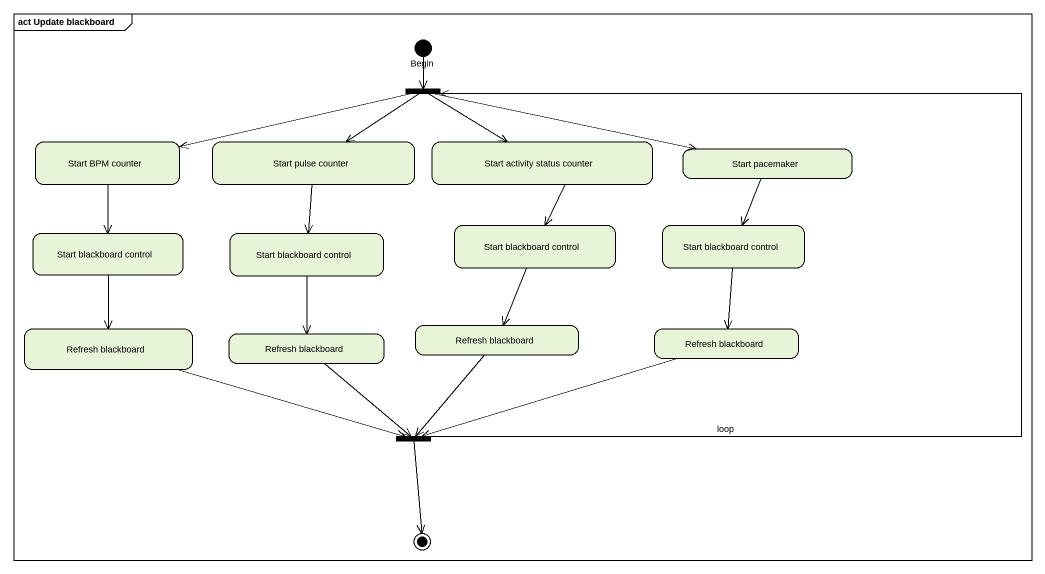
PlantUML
@startuml
mainframe act Update blackboard
hide empty description
state Begin <<start>>
state fork1 <<fork>>
state "Start BPM counter" as Start_BPM_counter
state "Start pulse counter" as Start_pulse_counter
state "Start activity status counter" as Start_activity_status
state "Start pacemaker" as Start_pacemaker
state "Start blackboard control" as Start_blackboard_control
state "Start blackboard control" as Start_blackboard_control_2
state "Start blackboard control" as Start_blackboard_control_3
state "Start blackboard control" as Start_blackboard_control_4
state "Refresh blackboard" as Refresh_blackboard
state "Refresh blackboard" as Refresh_blackboard_2
state "Refresh blackboard" as Refresh_blackboard_3
state "Refresh blackboard" as Refresh_blackboard_4
state fork2 <<join>>
Begin --> fork1
fork1 -left-> Start_BPM_counter
fork1 --> Start_pulse_counter
fork1 --> Start_activity_status
fork1 -right-> Start_pacemaker
Start_BPM_counter --> Start_blackboard_control
Start_pulse_counter --> Start_blackboard_control_2
Start_activity_status --> Start_blackboard_control_3
Start_pacemaker --> Start_blackboard_control_4
Start_blackboard_control --> Refresh_blackboard
Start_blackboard_control_2 --> Refresh_blackboard_2
Start_blackboard_control_3 --> Refresh_blackboard_3
Start_blackboard_control_4 --> Refresh_blackboard_4
Refresh_blackboard -right-> fork2
Refresh_blackboard_2 --> fork2
Refresh_blackboard_3 --> fork2
Refresh_blackboard_4 -left-> fork2
fork2 -up-> fork1 : loop
fork2 --> [*]
@enduml
